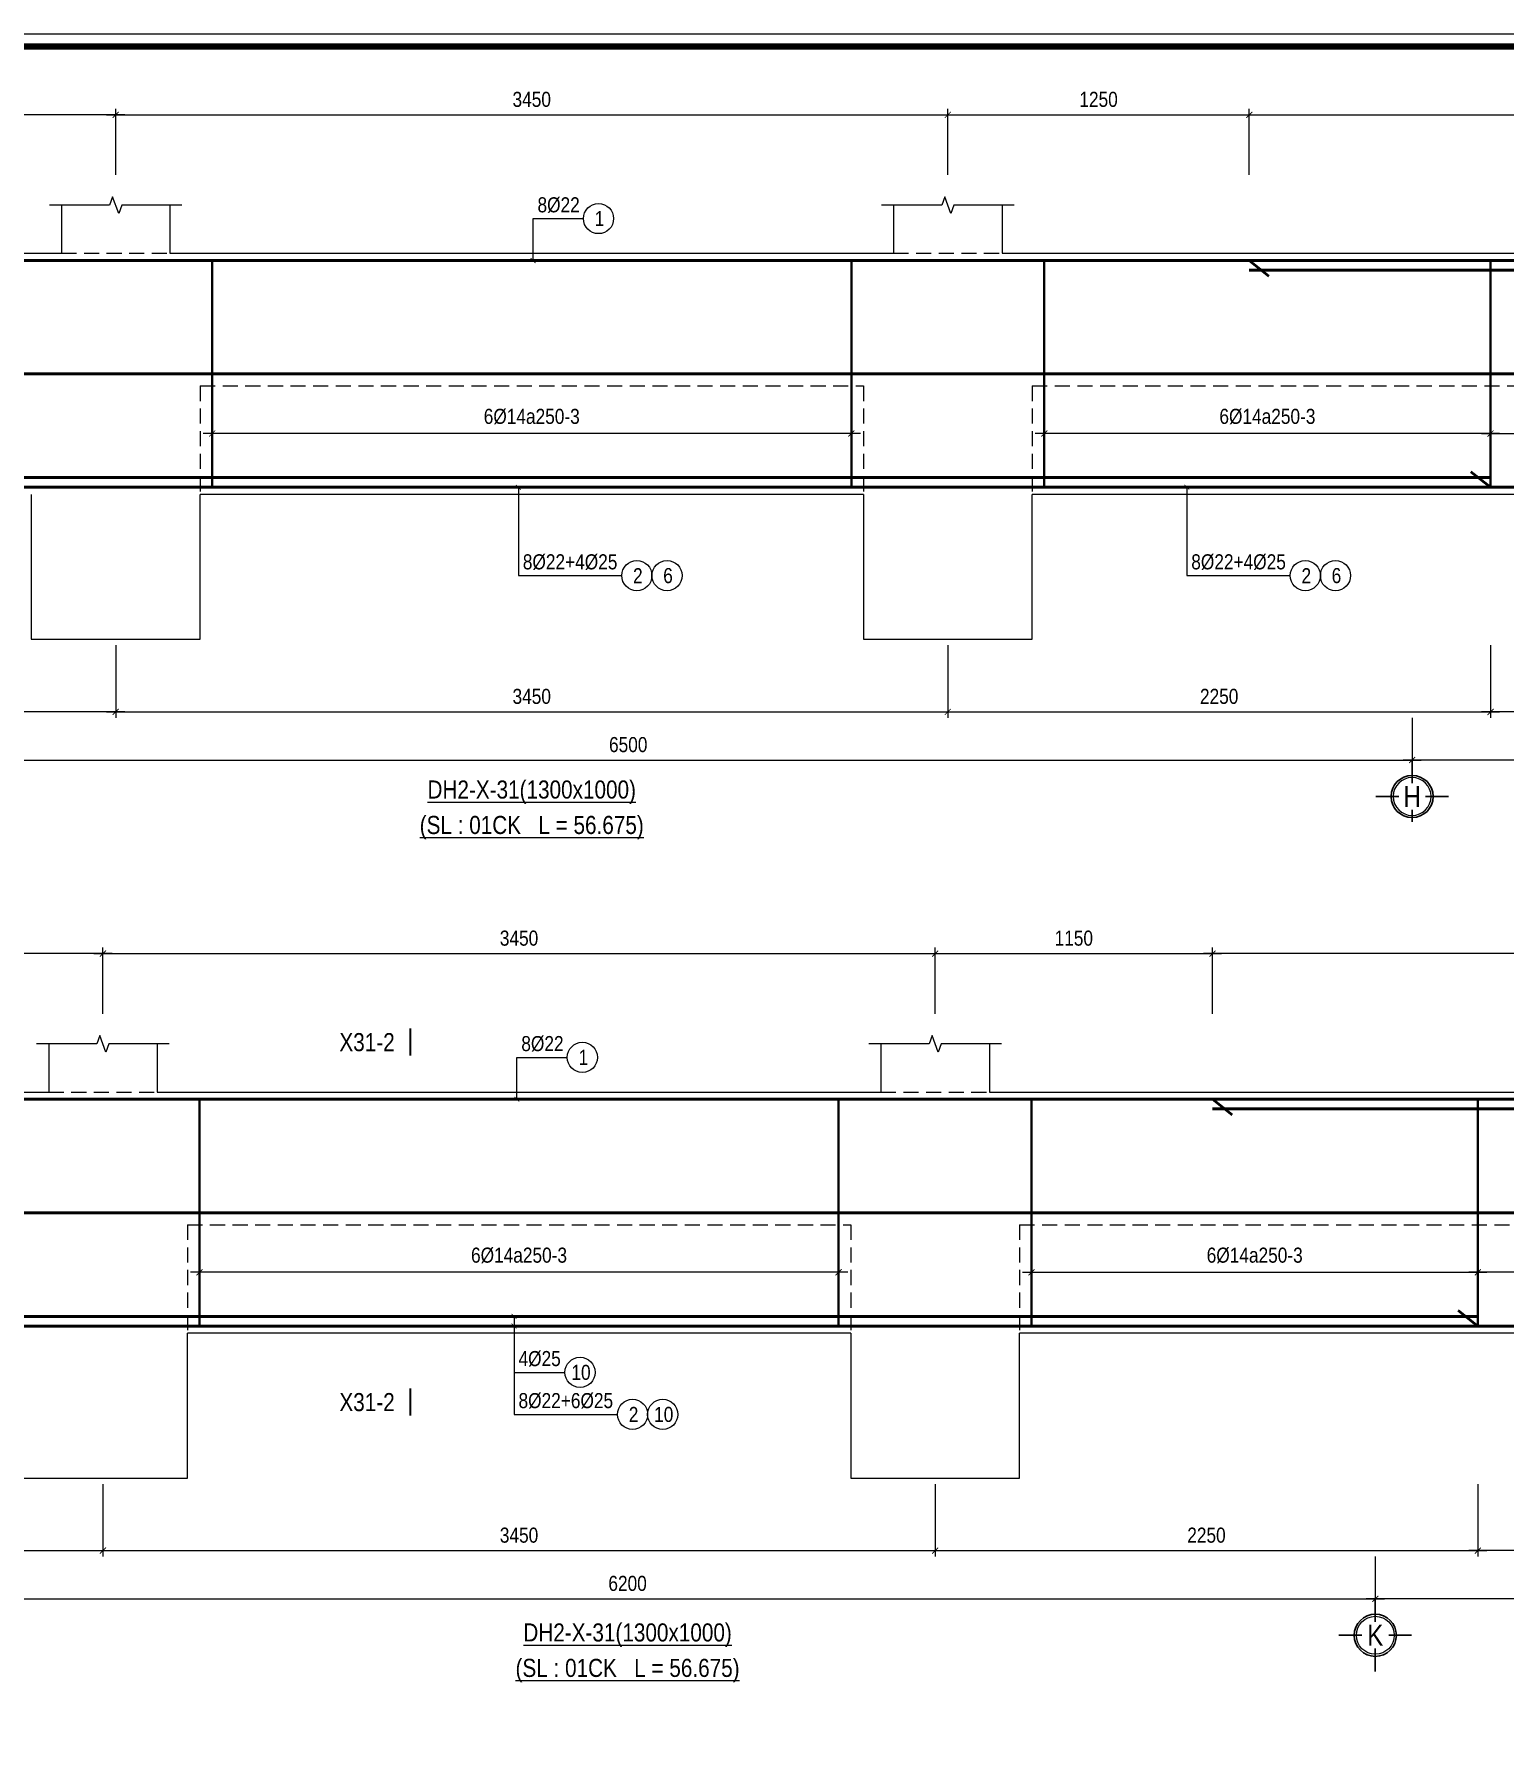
# Model space of a CAD drawing. Header units: millimetres. Extents: x 3014920 to 3563667, y -1638653 to -1356471.
# Drawn here: x 3418285 to 3424380, y -1593352 to -1586316 of the extents above; entities that cross this region are included whole.
import ezdxf
from ezdxf.enums import TextEntityAlignment as Align
from ezdxf.xclip import XClip

# ---------------------------------------------------------------- set-up
doc = ezdxf.new("R2010")
doc.units = ezdxf.units.MM
doc.header["$MEASUREMENT"] = 0
doc.header["$XCLIPFRAME"] = 0
doc.header["$PDMODE"] = 2
doc.linetypes.add('HIDDEN', pattern=[0.375, 0.25, -0.125])
doc.layers.get('0').update_dxf_attribs({"lineweight": 9})
doc.layers.get('Defpoints').update_dxf_attribs({"color": 10, "lineweight": 0})
for name, color, linetype, lineweight in [('2', 2, 'Continuous', 20), ('CDAI', 21, 'Continuous', 40), ('CTHEP', 50, 'Continuous', 50), ('DBAO', 90, 'Continuous', 13), ('DGIONG', 130, 'Continuous', 13), ('KTH', 154, 'Continuous', 9), ('Net khuat', 8, 'HIDDEN', 13), ('TEXT', 7, 'Continuous', 15)]:
    doc.layers.add(name, color=color, linetype=linetype, lineweight=lineweight)
doc.layers.add('8', color=8, linetype='Continuous')
doc.styles.add('HELVECONDENSE', font='VHELVCN_0.TTF')
doc.styles.add('Star-HelCon', font='VHELVCN_0.TTF')
doc.styles.add('TTP-HelCon', font='VHELVCN_0.TTF')
doc.styles.add('VNI-HELVE-CONDENSE', font='VHELVCN_0.TTF')
doc.dimstyles.new('kc-25', dxfattribs={"dimtxt": 62.5, "dimasz": 20, "dimexe": 20, "dimexo": 50, "dimgap": 25, "dimtad": 3, "dimdec": 0, "dimzin": 0, "dimdsep": 46, "dimtxsty": 'VNI-HELVE-CONDENSE', "dimblk": 'DIM', "dimcen": 2.5, "dimclrd": 256, "dimclre": 154, "dimclrt": 7, "dimaunit": 1, "dimadec": 0, "dimazin": 0, "dimtfac": 1, "dimtdec": 0, "dimtix": 1, "dimtmove": 0, "dimatfit": 3, "dimldrblk": 'DOT', "dimfxl": 1, "dimtolj": 1, "dimtzin": 0, "dimarcsym": 0})
doc.dimstyles.new('TTP-25', dxfattribs={"dimscale": 25, "dimtxt": 2.5, "dimasz": 1, "dimexe": 1, "dimexo": 1, "dimgap": 0.09, "dimtad": 0, "dimdec": 4, "dimrnd": 1, "dimzin": 9, "dimdsep": 46, "dimtxsty": 'TTP-HelCon', "dimblk": 'ARCHTICK', "dimcen": 0.09, "dimdle": 1.5, "dimclrd": 256, "dimclre": 256, "dimclrt": 7, "dimadec": 0, "dimazin": 0, "dimtfac": 1, "dimtdec": 4, "dimtmove": 0, "dimatfit": 3, "dimldrblk": 'ARCHTICK', "dimfxl": 1, "dimtvp": 1, "dimtolj": 1, "dimtzin": 0, "dimarcsym": 0})

# ---------------------------------------------------------------- blocks, each defined once
blk = doc.blocks.new('_ArchTick')
at = {"color": 0, "linetype": 'ByBlock', "const_width": 0.15}
blk.add_lwpolyline([(-0.5, -0.5), (0.5, 0.5)], dxfattribs=at)
blk = doc.blocks.new('*D1364')
at = {"layer": 'Defpoints', "color": 0, "transparency": 16777216}
for p in [(26825, 0), (25675, -274), (26825, -274)]:
    blk.add_point(p, dxfattribs=at)
at = {"layer": 'KTH', "lineweight": -2, "transparency": 16777216}
for p, q in [((25637.5, 0), (26862.5, 0)), ((25675, -249), (25675, 25)), ((26825, -249), (26825, 25))]:
    blk.add_line(p, q, dxfattribs=at)
at = {"layer": 'KTH', "lineweight": -2, "transparency": 16777216, "xscale": 25, "yscale": 25, "zscale": 25, "rotation": 180}
blk.add_blockref('_ArchTick', (25675, 0), dxfattribs=at)
at = {"layer": 'KTH', "lineweight": -2, "transparency": 16777216, "xscale": 25, "yscale": 25, "zscale": 25}
blk.add_blockref('_ArchTick', (26825, 0), dxfattribs=at)
at = {"layer": 'KTH', "color": 7, "transparency": 16777216, "insert": (26250, 63.8), "char_height": 62.5, "attachment_point": 5, "style": 'TTP-HelCon'}
blk.add_mtext('\\A1;1150', dxfattribs=at)
blk = doc.blocks.new('dau truc')
blk.add_circle((0, 0), 180)
at = {"layer": '8'}
for p, q in [((0, 127), (0, 345)), ((-127, 0), (-345, 0)), ((0, -345), (0, -127)), ((345, 0), (127, 0))]:
    blk.add_line(p, q, dxfattribs=at)
blk.add_circle((0, 0), 200, dxfattribs=at)
at = {"layer": 'TEXT', "style": 'HELVECONDENSE'}
blk.add_attdef('A', text='', height=233, dxfattribs=at).set_placement((0, 0), align=Align.MIDDLE)
blk = doc.blocks.new('*D1372')
at = {"layer": 'Defpoints', "color": 0, "transparency": 16777216}
for p in [(22625, -1124), (25275, -1124), (22625, -1321.1)]:
    blk.add_point(p, dxfattribs=at)
at = {"layer": 'KTH', "lineweight": -2, "transparency": 16777216}
for p, q in [((22625, -1149), (22625, -1346.1)), ((25275, -1149), (25275, -1346.1)), ((25312.5, -1321.1), (22587.5, -1321.1))]:
    blk.add_line(p, q, dxfattribs=at)
at = {"layer": 'KTH', "lineweight": -2, "transparency": 16777216, "xscale": 25, "yscale": 25, "zscale": 25, "rotation": 180}
blk.add_blockref('_ArchTick', (22625, -1321.1), dxfattribs=at)
at = {"layer": 'KTH', "lineweight": -2, "transparency": 16777216, "xscale": 25, "yscale": 25, "zscale": 25}
blk.add_blockref('_ArchTick', (25275, -1321.1), dxfattribs=at)
at = {"layer": 'KTH', "color": 7, "transparency": 16777216, "insert": (23950, -1251.2), "char_height": 62.5, "attachment_point": 5, "style": 'TTP-HelCon'}
blk.add_mtext('\\A1;6Þ14a250-3', dxfattribs=at)
blk = doc.blocks.new('*D1373')
at = {"layer": 'Defpoints', "color": 0, "transparency": 16777216}
for p in [(19975, -2174), (22225, -2174), (22225, -2475)]:
    blk.add_point(p, dxfattribs=at)
at = {"layer": 'KTH', "lineweight": -2, "transparency": 16777216}
for p, q in [((19975, -2199), (19975, -2500)), ((22225, -2199), (22225, -2500)), ((19937.5, -2475), (22262.5, -2475))]:
    blk.add_line(p, q, dxfattribs=at)
at = {"layer": 'KTH', "lineweight": -2, "transparency": 16777216, "xscale": 25, "yscale": 25, "zscale": 25, "rotation": 180}
blk.add_blockref('_ArchTick', (19975, -2475), dxfattribs=at)
at = {"layer": 'KTH', "lineweight": -2, "transparency": 16777216, "xscale": 25, "yscale": 25, "zscale": 25}
blk.add_blockref('_ArchTick', (22225, -2475), dxfattribs=at)
at = {"layer": 'KTH', "color": 7, "transparency": 16777216, "insert": (21100, -2411.2), "char_height": 62.5, "attachment_point": 5, "style": 'TTP-HelCon'}
blk.add_mtext('\\A1;2250', dxfattribs=at)
blk = doc.blocks.new('*D1374')
at = {"layer": 'Defpoints', "color": 0, "transparency": 16777216}
for p in [(22225, -2174), (25675, -2174), (25675, -2475)]:
    blk.add_point(p, dxfattribs=at)
at = {"layer": 'KTH', "lineweight": -2, "transparency": 16777216}
for p, q in [((22225, -2199), (22225, -2500)), ((25675, -2199), (25675, -2500)), ((22187.5, -2475), (25712.5, -2475))]:
    blk.add_line(p, q, dxfattribs=at)
at = {"layer": 'KTH', "lineweight": -2, "transparency": 16777216, "xscale": 25, "yscale": 25, "zscale": 25, "rotation": 180}
blk.add_blockref('_ArchTick', (22225, -2475), dxfattribs=at)
at = {"layer": 'KTH', "lineweight": -2, "transparency": 16777216, "xscale": 25, "yscale": 25, "zscale": 25}
blk.add_blockref('_ArchTick', (25675, -2475), dxfattribs=at)
at = {"layer": 'KTH', "color": 7, "transparency": 16777216, "insert": (23950, -2411.2), "char_height": 62.5, "attachment_point": 5, "style": 'TTP-HelCon'}
blk.add_mtext('\\A1;3450', dxfattribs=at)
blk = doc.blocks.new('*D1375')
at = {"layer": 'Defpoints', "color": 0, "transparency": 16777216}
for p in [(25675, -2174), (27925, -2174), (27925, -2475)]:
    blk.add_point(p, dxfattribs=at)
at = {"layer": 'KTH', "lineweight": -2, "transparency": 16777216}
for p, q in [((25675, -2199), (25675, -2500)), ((27925, -2199), (27925, -2500)), ((25637.5, -2475), (27962.5, -2475))]:
    blk.add_line(p, q, dxfattribs=at)
at = {"layer": 'KTH', "lineweight": -2, "transparency": 16777216, "xscale": 25, "yscale": 25, "zscale": 25, "rotation": 180}
blk.add_blockref('_ArchTick', (25675, -2475), dxfattribs=at)
at = {"layer": 'KTH', "lineweight": -2, "transparency": 16777216, "xscale": 25, "yscale": 25, "zscale": 25}
blk.add_blockref('_ArchTick', (27925, -2475), dxfattribs=at)
at = {"layer": 'KTH', "color": 7, "transparency": 16777216, "insert": (26800, -2411.2), "char_height": 62.5, "attachment_point": 5, "style": 'TTP-HelCon'}
blk.add_mtext('\\A1;2250', dxfattribs=at)
blk = doc.blocks.new('DIM')
h = blk.add_hatch(color=1)
h.paths.add_polyline_path([(0.49, 0.29, 1), (0.29, 0.49), (-0.19, 0), (0.19, 0)])
h.paths.add_polyline_path([(0.19, 0), (-0.19, 0), (-0.49, -0.29, 1), (-0.29, -0.49)])
at = {"color": 9}
for p, q in [((-0.19, 0), (-1.5, 0)), ((0.19, 0), (1.5, 0))]:
    blk.add_line(p, q, dxfattribs=at)
at = {"color": 1}
for p, q in [((-0.49, -0.29), (0.29, 0.49)), ((-0.29, -0.49), (0.49, 0.29)), ((-0.19, 0), (0.19, 0))]:
    blk.add_line(p, q, dxfattribs=at)
blk.add_arc((-0.39, -0.39), 0.138, 135, 315, dxfattribs=at)
blk = doc.blocks.new('*D1376')
at = {"layer": 'Defpoints', "color": 0, "transparency": 16777216}
for p in [(26075, -1124), (27925, -1124), (27925, -1321.1)]:
    blk.add_point(p, dxfattribs=at)
at = {"layer": 'KTH', "lineweight": -2, "transparency": 16777216}
for p, q in [((26075, -1149), (26075, -1346.1)), ((27925, -1149), (27925, -1346.1)), ((26037.5, -1321.1), (27962.5, -1321.1))]:
    blk.add_line(p, q, dxfattribs=at)
at = {"layer": 'KTH', "lineweight": -2, "transparency": 16777216, "xscale": 25, "yscale": 25, "zscale": 25, "rotation": 180}
blk.add_blockref('_ArchTick', (26075, -1321.1), dxfattribs=at)
at = {"layer": 'KTH', "lineweight": -2, "transparency": 16777216, "xscale": 25, "yscale": 25, "zscale": 25}
blk.add_blockref('_ArchTick', (27925, -1321.1), dxfattribs=at)
at = {"layer": 'KTH', "color": 7, "transparency": 16777216, "insert": (27000, -1251.2), "char_height": 62.5, "attachment_point": 5, "style": 'TTP-HelCon'}
blk.add_mtext('\\A1;6Þ14a250-3', dxfattribs=at)
blk = doc.blocks.new('*D1377')
at = {"layer": 'Defpoints', "color": 0, "transparency": 16777216}
for p in [(27925, -1124), (29574.8, -1124), (27925, -1321.1)]:
    blk.add_point(p, dxfattribs=at)
at = {"layer": 'KTH', "lineweight": -2, "transparency": 16777216}
for p, q in [((27925, -1149), (27925, -1346.1)), ((29574.8, -1149), (29574.8, -1346.1)), ((29612.3, -1321.1), (27887.5, -1321.1))]:
    blk.add_line(p, q, dxfattribs=at)
at = {"layer": 'KTH', "lineweight": -2, "transparency": 16777216, "xscale": 25, "yscale": 25, "zscale": 25, "rotation": 180}
blk.add_blockref('_ArchTick', (27925, -1321.1), dxfattribs=at)
at = {"layer": 'KTH', "lineweight": -2, "transparency": 16777216, "xscale": 25, "yscale": 25, "zscale": 25}
blk.add_blockref('_ArchTick', (29574.8, -1321.1), dxfattribs=at)
at = {"layer": 'KTH', "color": 7, "transparency": 16777216, "insert": (28749.9, -1251.2), "char_height": 62.5, "attachment_point": 5, "style": 'TTP-HelCon'}
blk.add_mtext('\\A1;6Þ14a300-3', dxfattribs=at)
blk = doc.blocks.new('*D1380')
at = {"layer": 'Defpoints', "color": 0, "transparency": 16777216}
for p in [(27500, -2475), (37950, -2475), (27500, -2675)]:
    blk.add_point(p, dxfattribs=at)
at = {"layer": 'KTH', "lineweight": -2, "transparency": 16777216}
for p, q in [((27500, -2500), (27500, -2700)), ((37950, -2500), (37950, -2700)), ((37987.5, -2675), (27462.5, -2675))]:
    blk.add_line(p, q, dxfattribs=at)
at = {"layer": 'KTH', "lineweight": -2, "transparency": 16777216, "xscale": 25, "yscale": 25, "zscale": 25, "rotation": 180}
blk.add_blockref('_ArchTick', (27500, -2675), dxfattribs=at)
at = {"layer": 'KTH', "lineweight": -2, "transparency": 16777216, "xscale": 25, "yscale": 25, "zscale": 25}
blk.add_blockref('_ArchTick', (37950, -2675), dxfattribs=at)
at = {"layer": 'KTH', "color": 7, "transparency": 16777216, "insert": (32725, -2611.2), "char_height": 62.5, "attachment_point": 5, "style": 'TTP-HelCon'}
blk.add_mtext('\\A1;10450', dxfattribs=at)
blk = doc.blocks.new('*D1381')
at = {"layer": 'Defpoints', "color": 0, "transparency": 16777216}
for p in [(21300, -2475), (27500, -2475), (27500, -2675)]:
    blk.add_point(p, dxfattribs=at)
at = {"layer": 'KTH', "lineweight": -2, "transparency": 16777216}
for p, q in [((21300, -2500), (21300, -2700)), ((27500, -2500), (27500, -2700)), ((21262.5, -2675), (27537.5, -2675))]:
    blk.add_line(p, q, dxfattribs=at)
at = {"layer": 'KTH', "lineweight": -2, "transparency": 16777216, "xscale": 25, "yscale": 25, "zscale": 25, "rotation": 180}
blk.add_blockref('_ArchTick', (21300, -2675), dxfattribs=at)
at = {"layer": 'KTH', "lineweight": -2, "transparency": 16777216, "xscale": 25, "yscale": 25, "zscale": 25}
blk.add_blockref('_ArchTick', (27500, -2675), dxfattribs=at)
at = {"layer": 'KTH', "color": 7, "transparency": 16777216, "insert": (24400, -2611.2), "char_height": 62.5, "attachment_point": 5, "style": 'TTP-HelCon'}
blk.add_mtext('\\A1;6200', dxfattribs=at)
blk = doc.blocks.new('*D1382')
at = {"layer": 'Defpoints', "color": 0, "transparency": 16777216}
for p in [(11800, -2475), (21300, -2475), (11800, -2675)]:
    blk.add_point(p, dxfattribs=at)
at = {"layer": 'KTH', "lineweight": -2, "transparency": 16777216}
for p, q in [((11800, -2500), (11800, -2700)), ((21300, -2500), (21300, -2700)), ((21337.5, -2675), (11762.5, -2675))]:
    blk.add_line(p, q, dxfattribs=at)
at = {"layer": 'KTH', "lineweight": -2, "transparency": 16777216, "xscale": 25, "yscale": 25, "zscale": 25, "rotation": 180}
blk.add_blockref('_ArchTick', (11800, -2675), dxfattribs=at)
at = {"layer": 'KTH', "lineweight": -2, "transparency": 16777216, "xscale": 25, "yscale": 25, "zscale": 25}
blk.add_blockref('_ArchTick', (21300, -2675), dxfattribs=at)
at = {"layer": 'KTH', "color": 7, "transparency": 16777216, "insert": (16550, -2611.2), "char_height": 62.5, "attachment_point": 5, "style": 'TTP-HelCon'}
blk.add_mtext('\\A1;9500', dxfattribs=at)
blk = doc.blocks.new('*D1383')
at = {"layer": 'Defpoints', "color": 0, "transparency": 16777216}
for p in [(5300, -2475), (11800, -2475), (11800, -2675)]:
    blk.add_point(p, dxfattribs=at)
at = {"layer": 'KTH', "lineweight": -2, "transparency": 16777216}
for p, q in [((5300, -2500), (5300, -2700)), ((11800, -2500), (11800, -2700)), ((5262.5, -2675), (11837.5, -2675))]:
    blk.add_line(p, q, dxfattribs=at)
at = {"layer": 'KTH', "lineweight": -2, "transparency": 16777216, "xscale": 25, "yscale": 25, "zscale": 25, "rotation": 180}
blk.add_blockref('_ArchTick', (5300, -2675), dxfattribs=at)
at = {"layer": 'KTH', "lineweight": -2, "transparency": 16777216, "xscale": 25, "yscale": 25, "zscale": 25}
blk.add_blockref('_ArchTick', (11800, -2675), dxfattribs=at)
at = {"layer": 'KTH', "color": 7, "transparency": 16777216, "insert": (8550, -2611.2), "char_height": 62.5, "attachment_point": 5, "style": 'TTP-HelCon'}
blk.add_mtext('\\A1;6500', dxfattribs=at)
blk = doc.blocks.new('*D1386')
at = {"layer": 'Defpoints', "color": 0, "transparency": 16777216}
for p in [(4275, -2174), (6425, -2174), (4275, -2475)]:
    blk.add_point(p, dxfattribs=at)
at = {"layer": 'KTH', "lineweight": -2, "transparency": 16777216}
for p, q in [((4275, -2199), (4275, -2500)), ((6425, -2199), (6425, -2500)), ((6462.5, -2475), (4237.5, -2475))]:
    blk.add_line(p, q, dxfattribs=at)
at = {"layer": 'KTH', "lineweight": -2, "transparency": 16777216, "xscale": 25, "yscale": 25, "zscale": 25, "rotation": 180}
blk.add_blockref('_ArchTick', (4275, -2475), dxfattribs=at)
at = {"layer": 'KTH', "lineweight": -2, "transparency": 16777216, "xscale": 25, "yscale": 25, "zscale": 25}
blk.add_blockref('_ArchTick', (6425, -2475), dxfattribs=at)
at = {"layer": 'KTH', "color": 7, "transparency": 16777216, "insert": (5350, -2411.2), "char_height": 62.5, "attachment_point": 5, "style": 'TTP-HelCon'}
blk.add_mtext('\\A1;2150', dxfattribs=at)
blk = doc.blocks.new('*D1387')
at = {"layer": 'Defpoints', "color": 0, "transparency": 16777216}
for p in [(9875, -2174), (12125, -2174), (12125, -2475)]:
    blk.add_point(p, dxfattribs=at)
at = {"layer": 'KTH', "lineweight": -2, "transparency": 16777216}
for p, q in [((9875, -2199), (9875, -2500)), ((12125, -2199), (12125, -2500)), ((9837.5, -2475), (12162.5, -2475))]:
    blk.add_line(p, q, dxfattribs=at)
at = {"layer": 'KTH', "lineweight": -2, "transparency": 16777216, "xscale": 25, "yscale": 25, "zscale": 25, "rotation": 180}
blk.add_blockref('_ArchTick', (9875, -2475), dxfattribs=at)
at = {"layer": 'KTH', "lineweight": -2, "transparency": 16777216, "xscale": 25, "yscale": 25, "zscale": 25}
blk.add_blockref('_ArchTick', (12125, -2475), dxfattribs=at)
at = {"layer": 'KTH', "color": 7, "transparency": 16777216, "insert": (11000, -2411.2), "char_height": 62.5, "attachment_point": 5, "style": 'TTP-HelCon'}
blk.add_mtext('\\A1;2250', dxfattribs=at)
blk = doc.blocks.new('*D1388')
at = {"layer": 'Defpoints', "color": 0, "transparency": 16777216}
for p in [(6425, -2174), (9875, -2174), (9875, -2475)]:
    blk.add_point(p, dxfattribs=at)
at = {"layer": 'KTH', "lineweight": -2, "transparency": 16777216}
for p, q in [((6425, -2199), (6425, -2500)), ((9875, -2199), (9875, -2500)), ((6387.5, -2475), (9912.5, -2475))]:
    blk.add_line(p, q, dxfattribs=at)
at = {"layer": 'KTH', "lineweight": -2, "transparency": 16777216, "xscale": 25, "yscale": 25, "zscale": 25, "rotation": 180}
blk.add_blockref('_ArchTick', (6425, -2475), dxfattribs=at)
at = {"layer": 'KTH', "lineweight": -2, "transparency": 16777216, "xscale": 25, "yscale": 25, "zscale": 25}
blk.add_blockref('_ArchTick', (9875, -2475), dxfattribs=at)
at = {"layer": 'KTH', "color": 7, "transparency": 16777216, "insert": (8150, -2411.2), "char_height": 62.5, "attachment_point": 5, "style": 'TTP-HelCon'}
blk.add_mtext('\\A1;3450', dxfattribs=at)
blk = doc.blocks.new('*D1389')
at = {"layer": 'Defpoints', "color": 0, "transparency": 16777216}
for p in [(12125, -2174), (13800, -2174), (12125, -2475)]:
    blk.add_point(p, dxfattribs=at)
at = {"layer": 'KTH', "lineweight": -2, "transparency": 16777216}
for p, q in [((12125, -2199), (12125, -2500)), ((13800, -2199), (13800, -2500)), ((13837.5, -2475), (12087.5, -2475))]:
    blk.add_line(p, q, dxfattribs=at)
at = {"layer": 'KTH', "lineweight": -2, "transparency": 16777216, "xscale": 25, "yscale": 25, "zscale": 25, "rotation": 180}
blk.add_blockref('_ArchTick', (12125, -2475), dxfattribs=at)
at = {"layer": 'KTH', "lineweight": -2, "transparency": 16777216, "xscale": 25, "yscale": 25, "zscale": 25}
blk.add_blockref('_ArchTick', (13800, -2475), dxfattribs=at)
at = {"layer": 'KTH', "color": 7, "transparency": 16777216, "insert": (12962.5, -2411.2), "char_height": 62.5, "attachment_point": 5, "style": 'TTP-HelCon'}
blk.add_mtext('\\A1;1675', dxfattribs=at)
blk = doc.blocks.new('*D1394')
at = {"layer": 'Defpoints', "color": 0, "transparency": 16777216}
for p in [(27925, -2174), (29574.8, -2174), (27925, -2475)]:
    blk.add_point(p, dxfattribs=at)
at = {"layer": 'KTH', "lineweight": -2, "transparency": 16777216}
for p, q in [((27925, -2199), (27925, -2500)), ((29574.8, -2199), (29574.8, -2500)), ((29612.3, -2475), (27887.5, -2475))]:
    blk.add_line(p, q, dxfattribs=at)
at = {"layer": 'KTH', "lineweight": -2, "transparency": 16777216, "xscale": 25, "yscale": 25, "zscale": 25, "rotation": 180}
blk.add_blockref('_ArchTick', (27925, -2475), dxfattribs=at)
at = {"layer": 'KTH', "lineweight": -2, "transparency": 16777216, "xscale": 25, "yscale": 25, "zscale": 25}
blk.add_blockref('_ArchTick', (29574.8, -2475), dxfattribs=at)
at = {"layer": 'KTH', "color": 7, "transparency": 16777216, "insert": (28749.9, -2411.2), "char_height": 62.5, "attachment_point": 5, "style": 'TTP-HelCon'}
blk.add_mtext('\\A1;1650', dxfattribs=at)
blk = doc.blocks.new('*D1401')
at = {"layer": 'Defpoints', "color": 0, "transparency": 16777216}
for p in [(5275, 0), (5275, -274), (6425, -274)]:
    blk.add_point(p, dxfattribs=at)
at = {"layer": 'KTH', "lineweight": -2, "transparency": 16777216}
for p, q in [((6462.5, 0), (5237.5, 0)), ((5275, -249), (5275, 25)), ((6425, -249), (6425, 25))]:
    blk.add_line(p, q, dxfattribs=at)
at = {"layer": 'KTH', "lineweight": -2, "transparency": 16777216, "xscale": 25, "yscale": 25, "zscale": 25, "rotation": 180}
blk.add_blockref('_ArchTick', (5275, 0), dxfattribs=at)
at = {"layer": 'KTH', "lineweight": -2, "transparency": 16777216, "xscale": 25, "yscale": 25, "zscale": 25}
blk.add_blockref('_ArchTick', (6425, 0), dxfattribs=at)
at = {"layer": 'KTH', "color": 7, "transparency": 16777216, "insert": (5850, 63.8), "char_height": 62.5, "attachment_point": 5, "style": 'TTP-HelCon'}
blk.add_mtext('\\A1;1150', dxfattribs=at)
blk = doc.blocks.new('*D1402')
at = {"layer": 'Defpoints', "color": 0, "transparency": 16777216}
for p in [(9875, 0), (6425, -274), (9875, -274)]:
    blk.add_point(p, dxfattribs=at)
at = {"layer": 'KTH', "lineweight": -2, "transparency": 16777216}
for p, q in [((6387.5, 0), (9912.5, 0)), ((6425, -249), (6425, 25)), ((9875, -249), (9875, 25))]:
    blk.add_line(p, q, dxfattribs=at)
at = {"layer": 'KTH', "lineweight": -2, "transparency": 16777216, "xscale": 25, "yscale": 25, "zscale": 25, "rotation": 180}
blk.add_blockref('_ArchTick', (6425, 0), dxfattribs=at)
at = {"layer": 'KTH', "lineweight": -2, "transparency": 16777216, "xscale": 25, "yscale": 25, "zscale": 25}
blk.add_blockref('_ArchTick', (9875, 0), dxfattribs=at)
at = {"layer": 'KTH', "color": 7, "transparency": 16777216, "insert": (8150, 63.8), "char_height": 62.5, "attachment_point": 5, "style": 'TTP-HelCon'}
blk.add_mtext('\\A1;3450', dxfattribs=at)
blk = doc.blocks.new('*D1403')
at = {"layer": 'Defpoints', "color": 0, "transparency": 16777216}
for p in [(6825, -1124), (9475, -1124), (6825, -1321.1)]:
    blk.add_point(p, dxfattribs=at)
at = {"layer": 'KTH', "lineweight": -2, "transparency": 16777216}
for p, q in [((6825, -1149), (6825, -1346.1)), ((9475, -1149), (9475, -1346.1)), ((9512.5, -1321.1), (6787.5, -1321.1))]:
    blk.add_line(p, q, dxfattribs=at)
at = {"layer": 'KTH', "lineweight": -2, "transparency": 16777216, "xscale": 25, "yscale": 25, "zscale": 25, "rotation": 180}
blk.add_blockref('_ArchTick', (6825, -1321.1), dxfattribs=at)
at = {"layer": 'KTH', "lineweight": -2, "transparency": 16777216, "xscale": 25, "yscale": 25, "zscale": 25}
blk.add_blockref('_ArchTick', (9475, -1321.1), dxfattribs=at)
at = {"layer": 'KTH', "color": 7, "transparency": 16777216, "insert": (8150, -1251.2), "char_height": 62.5, "attachment_point": 5, "style": 'TTP-HelCon'}
blk.add_mtext('\\A1;6Þ14a250-3', dxfattribs=at)
blk = doc.blocks.new('*D1404')
at = {"layer": 'Defpoints', "color": 0, "transparency": 16777216}
for p in [(10275, -1124), (12125, -1124), (10275, -1321.1)]:
    blk.add_point(p, dxfattribs=at)
at = {"layer": 'KTH', "lineweight": -2, "transparency": 16777216}
for p, q in [((10275, -1149), (10275, -1346.1)), ((12125, -1149), (12125, -1346.1)), ((12162.5, -1321.1), (10237.5, -1321.1))]:
    blk.add_line(p, q, dxfattribs=at)
at = {"layer": 'KTH', "lineweight": -2, "transparency": 16777216, "xscale": 25, "yscale": 25, "zscale": 25, "rotation": 180}
blk.add_blockref('_ArchTick', (10275, -1321.1), dxfattribs=at)
at = {"layer": 'KTH', "lineweight": -2, "transparency": 16777216, "xscale": 25, "yscale": 25, "zscale": 25}
blk.add_blockref('_ArchTick', (12125, -1321.1), dxfattribs=at)
at = {"layer": 'KTH', "color": 7, "transparency": 16777216, "insert": (11200, -1251.2), "char_height": 62.5, "attachment_point": 5, "style": 'TTP-HelCon'}
blk.add_mtext('\\A1;6Þ14a250-3', dxfattribs=at)
blk = doc.blocks.new('*D1405')
at = {"layer": 'Defpoints', "color": 0, "transparency": 16777216}
for p in [(12125, -1124), (13800, -1124), (13800, -1321.1)]:
    blk.add_point(p, dxfattribs=at)
at = {"layer": 'KTH', "lineweight": -2, "transparency": 16777216}
for p, q in [((12125, -1149), (12125, -1346.1)), ((13800, -1149), (13800, -1346.1)), ((12087.5, -1321.1), (13837.5, -1321.1))]:
    blk.add_line(p, q, dxfattribs=at)
at = {"layer": 'KTH', "lineweight": -2, "transparency": 16777216, "xscale": 25, "yscale": 25, "zscale": 25, "rotation": 180}
blk.add_blockref('_ArchTick', (12125, -1321.1), dxfattribs=at)
at = {"layer": 'KTH', "lineweight": -2, "transparency": 16777216, "xscale": 25, "yscale": 25, "zscale": 25}
blk.add_blockref('_ArchTick', (13800, -1321.1), dxfattribs=at)
at = {"layer": 'KTH', "color": 7, "transparency": 16777216, "insert": (12962.5, -1251.2), "char_height": 62.5, "attachment_point": 5, "style": 'TTP-HelCon'}
blk.add_mtext('\\A1;6Þ14a300-3', dxfattribs=at)
blk = doc.blocks.new('*D1409')
at = {"layer": 'Defpoints', "color": 0, "transparency": 16777216}
for p in [(14825, 0), (11125, -274), (14825, -274)]:
    blk.add_point(p, dxfattribs=at)
at = {"layer": 'KTH', "lineweight": -2, "transparency": 16777216}
for p, q in [((11087.5, 0), (14862.5, 0)), ((11125, -249), (11125, 25)), ((14825, -249), (14825, 25))]:
    blk.add_line(p, q, dxfattribs=at)
at = {"layer": 'KTH', "lineweight": -2, "transparency": 16777216, "xscale": 25, "yscale": 25, "zscale": 25, "rotation": 180}
blk.add_blockref('_ArchTick', (11125, 0), dxfattribs=at)
at = {"layer": 'KTH', "lineweight": -2, "transparency": 16777216, "xscale": 25, "yscale": 25, "zscale": 25}
blk.add_blockref('_ArchTick', (14825, 0), dxfattribs=at)
at = {"layer": 'KTH', "color": 7, "transparency": 16777216, "insert": (12975, 63.8), "char_height": 62.5, "attachment_point": 5, "style": 'TTP-HelCon'}
blk.add_mtext('\\A1;3700', dxfattribs=at)
blk = doc.blocks.new('*D1410')
at = {"layer": 'Defpoints', "color": 0, "transparency": 16777216}
for p in [(11125, 0), (9875, -274), (11125, -274)]:
    blk.add_point(p, dxfattribs=at)
at = {"layer": 'KTH', "lineweight": -2, "transparency": 16777216}
for p, q in [((9837.5, 0), (11162.5, 0)), ((9875, -249), (9875, 25)), ((11125, -249), (11125, 25))]:
    blk.add_line(p, q, dxfattribs=at)
at = {"layer": 'KTH', "lineweight": -2, "transparency": 16777216, "xscale": 25, "yscale": 25, "zscale": 25, "rotation": 180}
blk.add_blockref('_ArchTick', (9875, 0), dxfattribs=at)
at = {"layer": 'KTH', "lineweight": -2, "transparency": 16777216, "xscale": 25, "yscale": 25, "zscale": 25}
blk.add_blockref('_ArchTick', (11125, 0), dxfattribs=at)
at = {"layer": 'KTH', "color": 7, "transparency": 16777216, "insert": (10500, 63.8), "char_height": 62.5, "attachment_point": 5, "style": 'TTP-HelCon'}
blk.add_mtext('\\A1;1250', dxfattribs=at)
blk = doc.blocks.new('*D1414')
at = {"layer": 'Defpoints', "color": 0, "transparency": 16777216}
for p in [(20975, 0), (20975, -274), (22225, -274)]:
    blk.add_point(p, dxfattribs=at)
at = {"layer": 'KTH', "lineweight": -2, "transparency": 16777216}
for p, q in [((22262.5, 0), (20937.5, 0)), ((20975, -249), (20975, 25)), ((22225, -249), (22225, 25))]:
    blk.add_line(p, q, dxfattribs=at)
at = {"layer": 'KTH', "lineweight": -2, "transparency": 16777216, "xscale": 25, "yscale": 25, "zscale": 25, "rotation": 180}
blk.add_blockref('_ArchTick', (20975, 0), dxfattribs=at)
at = {"layer": 'KTH', "lineweight": -2, "transparency": 16777216, "xscale": 25, "yscale": 25, "zscale": 25}
blk.add_blockref('_ArchTick', (22225, 0), dxfattribs=at)
at = {"layer": 'KTH', "color": 7, "transparency": 16777216, "insert": (21600, 63.8), "char_height": 62.5, "attachment_point": 5, "style": 'TTP-HelCon'}
blk.add_mtext('\\A1;1250', dxfattribs=at)
blk = doc.blocks.new('*D1415')
at = {"layer": 'Defpoints', "color": 0, "transparency": 16777216}
for p in [(25675, 0), (22225, -274), (25675, -274)]:
    blk.add_point(p, dxfattribs=at)
at = {"layer": 'KTH', "lineweight": -2, "transparency": 16777216}
for p, q in [((22187.5, 0), (25712.5, 0)), ((22225, -249), (22225, 25)), ((25675, -249), (25675, 25))]:
    blk.add_line(p, q, dxfattribs=at)
at = {"layer": 'KTH', "lineweight": -2, "transparency": 16777216, "xscale": 25, "yscale": 25, "zscale": 25, "rotation": 180}
blk.add_blockref('_ArchTick', (22225, 0), dxfattribs=at)
at = {"layer": 'KTH', "lineweight": -2, "transparency": 16777216, "xscale": 25, "yscale": 25, "zscale": 25}
blk.add_blockref('_ArchTick', (25675, 0), dxfattribs=at)
at = {"layer": 'KTH', "color": 7, "transparency": 16777216, "insert": (23950, 63.8), "char_height": 62.5, "attachment_point": 5, "style": 'TTP-HelCon'}
blk.add_mtext('\\A1;3450', dxfattribs=at)
blk = doc.blocks.new('*D1416')
at = {"layer": 'Defpoints', "color": 0, "transparency": 16777216}
for p in [(26825, 0), (26825, -274), (30574.8, -274)]:
    blk.add_point(p, dxfattribs=at)
at = {"layer": 'KTH', "lineweight": -2, "transparency": 16777216}
for p, q in [((30612.3, 0), (26787.5, 0)), ((26825, -249), (26825, 25)), ((30574.8, -249), (30574.8, 25))]:
    blk.add_line(p, q, dxfattribs=at)
at = {"layer": 'KTH', "lineweight": -2, "transparency": 16777216, "xscale": 25, "yscale": 25, "zscale": 25, "rotation": 180}
blk.add_blockref('_ArchTick', (26825, 0), dxfattribs=at)
at = {"layer": 'KTH', "lineweight": -2, "transparency": 16777216, "xscale": 25, "yscale": 25, "zscale": 25}
blk.add_blockref('_ArchTick', (30574.8, 0), dxfattribs=at)
at = {"layer": 'KTH', "color": 7, "transparency": 16777216, "insert": (28699.9, 63.8), "char_height": 62.5, "attachment_point": 5, "style": 'TTP-HelCon'}
blk.add_mtext('\\A1;3750', dxfattribs=at)
blk = doc.blocks.new('MC')
at = {"layer": 'CTHEP', "const_width": 10, "elevation": 0}
blk.add_lwpolyline([(36.4, 150), (36.4, 0)], dxfattribs=at)
at = {"layer": 'TEXT', "style": 'TTP-HelCon'}
blk.add_attdef('A', text='', height=100, dxfattribs=at).set_placement((-50, 25.5), align=Align.RIGHT)
blk = doc.blocks.new('CHG_XX_Khung ten')
blk.add_lwpolyline([(15, 579), (826, 579), (826, 15), (15, 15)], close=True)
at = {"color": 4, "linetype": 'Continuous', "const_width": 1}
blk.add_lwpolyline([(17, 577), (824, 577), (824, 17), (17, 17)], close=True, dxfattribs=at)
blk = doc.blocks.new('2X-31')
at = {"layer": 'CDAI'}
for points in [[(6825, -604.00461), (6825, -1544.00461)], [(9474.99999, -604.00461), (9474.99999, -1544.00461)], [(10275, -604.00461), (10275, -1544.00461)], [(12125, -604.00461), (12125, -1544.00461)], [(22625, -604.00461), (22625, -1544.00461)], [(25274.99999, -604.00461), (25274.99999, -1544.00461)], [(26075, -604.00461), (26075, -1544.00461)], [(27925, -604.00461), (27925, -1544.00461)]]:
    blk.add_lwpolyline(points, dxfattribs=at)
at = {"layer": 'CTHEP'}
for p, q in [((11206.42589, -668.53011), (11125, -604.00461)), ((26906.42589, -668.53011), (26825, -604.00461)), ((56669.99316, -1074.0046), (103.16431, -1074.00461)), ((12043.57411, -1479.47911), (12125, -1544.00461)), ((27843.57411, -1479.47911), (27925, -1544.00461))]:
    blk.add_line(p, q, dxfattribs=at)
for points in [[(54.54176, -804.44405), (54.54176, -604.00461), (56669.99316, -604.00461), (56669.99316, -804.00461)], [(11125, -644.00461), (14825.00015, -644.00461)], [(30574.79362, -644.00461), (26825, -644.00461)], [(54.54176, -1544.00461), (56669.99316, -1544.0046), (56669.99316, -944.0046)], [(12125, -1504.00461), (4274.99999, -1504.00461)], [(19974.99999, -1504.00461), (27925, -1504.00461)]]:
    blk.add_lwpolyline(points, dxfattribs=at)
at = {"layer": 'DBAO', "linetype": 'Continuous'}
for p, q in [((6200, -374.00461), (6200, -574.00461)), ((6649.9925, -374.00461), (6649.9925, -574.00461)), ((9650, -374.00461), (9650, -574.00461)), ((10099.9925, -374.00461), (10099.9925, -574.00461)), ((22000, -374.00461), (22000, -574.00461)), ((22449.9925, -374.00461), (22449.9925, -574.00461)), ((25450, -374.00461), (25450, -574.00461)), ((25899.9925, -374.00461), (25899.9925, -574.00461)), ((600, -574.00461), (6200, -574.00461)), ((6649.9925, -574.00461), (9650, -574.00461)), ((10099.9925, -574.00461), (15825.00017, -574.00461)), ((16274.99267, -574.00461), (22000, -574.00461)), ((22449.9925, -574.00461), (25450, -574.00461)), ((25899.9925, -574.00461), (31499.99511, -574.00461))]:
    blk.add_line(p, q, dxfattribs=at)
at = {"layer": 'DBAO'}
for points in [[(6074.99999, -1574.00461), (6074.99999, -2174.00461), (6774.99999, -2174.00461), (6774.99999, -1574.00461)], [(9524.99999, -1574.00461), (9524.99999, -2174.00461), (10224.99999, -2174.00461), (10224.99999, -1574.00461)], [(21874.99999, -1574.00461), (21874.99999, -2174.00461), (22574.99999, -2174.00461), (22574.99999, -1574.00461)], [(25324.99999, -1574.00461), (25324.99999, -2174.00461), (26024.99999, -2174.00461), (26024.99999, -1574.00461)]]:
    blk.add_lwpolyline(points, dxfattribs=at)
at = {"layer": 'DBAO', "linetype": 'Continuous', "flags": 128}
for points in [[(9524.99999, -1574.00461), (6774.99999, -1574.00461)], [(15700.00016, -1574.00461), (10224.99999, -1574.00461)], [(25325, -1574.00461), (22574.99999, -1574.00461)], [(31374.79362, -1574.00461), (26024.99999, -1574.00461)]]:
    blk.add_lwpolyline(points, dxfattribs=at)
at = {"layer": 'DGIONG', "linetype": 'Continuous', "flags": 128}
for points in [[(6699.9925, -374.00461), (6449.98875, -374.00461), (6437.48875, -408.34808), (6412.48875, -339.66114), (6399.98875, -374.00461), (6149.985, -374.00461)], [(10149.9925, -374.00461), (9899.98875, -374.00461), (9887.48875, -408.34808), (9862.48875, -339.66114), (9849.98875, -374.00461), (9599.985, -374.00461)], [(22499.9925, -374.00461), (22249.98875, -374.00461), (22237.48875, -408.34808), (22212.48875, -339.66114), (22199.98875, -374.00461), (21949.985, -374.00461)], [(25949.9925, -374.00461), (25699.98875, -374.00461), (25687.48875, -408.34808), (25662.48875, -339.66114), (25649.98875, -374.00461), (25399.985, -374.00461)]]:
    blk.add_lwpolyline(points, dxfattribs=at)
at = {"layer": 'DGIONG'}
for centre in [(8426.86174, -430.07727), (24212.45674, -430.07727), (24202.78841, -1735.88144), (8585.79292, -1910.15645), (8710.79292, -1910.15645), (11357.18442, -1910.15645), (11482.18442, -1910.15645), (24420.67791, -1910.15645), (24545.67791, -1910.15645)]:
    blk.add_circle(centre, 62.5, dxfattribs=at)
at = {"layer": 'Net khuat', "ltscale": 250}
for p, q in [((6200, -574.00461), (6649.9925, -574.00461)), ((9650, -574.00461), (10099.9925, -574.00461)), ((22000, -574.00461), (22449.9925, -574.00461)), ((25450, -574.00461), (25899.9925, -574.00461)), ((6775, -1124.00461), (9524.99999, -1124.00461)), ((6775, -1124.00461), (6775, -1574.00461)), ((9524.99999, -1124.00461), (9524.99999, -1574.00461)), ((10225, -1124.00461), (15700.00016, -1124.00461)), ((10225, -1124.00461), (10225, -1574.00461)), ((22575, -1124.00461), (25324.99999, -1124.00461)), ((22575, -1124.00461), (22575, -1574.00461)), ((25324.99999, -1124.00461), (25324.99999, -1574.00461)), ((26025, -1124.00461), (31374.79362, -1124.00461)), ((26025, -1124.00461), (26025, -1574.00461))]:
    blk.add_line(p, q, dxfattribs=at)
ref = blk.add_blockref('MC', (23472.01241, -310.32506), dxfattribs=dict(xscale=-0.75, yscale=0.75, zscale=0.75, rotation=180))
ref.add_attrib('A', 'X31-2', dxfattribs={"layer": 'TEXT', "height": 75, "style": 'TTP-HelCon'}).set_placement((23434.51241, -404.45549), align=Align.RIGHT)
ref = blk.add_blockref('MC', (23472.01241, -1802.65633), dxfattribs=dict(xscale=-0.75, yscale=0.75, zscale=0.75, rotation=180))
ref.add_attrib('A', 'X31-2', dxfattribs={"layer": 'TEXT', "height": 75, "style": 'TTP-HelCon'}).set_placement((23434.51241, -1896.78676), align=Align.RIGHT)
at = {"layer": '2', "ltscale": 300}
ref = blk.add_blockref('dau truc', (11800, -2825.86914), dxfattribs=dict(at, xscale=-0.4367131295148283, yscale=0.4367131295148283, zscale=0.4367131294857245))
ref.add_attrib('A', 'H', dxfattribs={"layer": 'TEXT', "height": 87.5, "style": 'HELVECONDENSE'}).set_placement((11800, -2825.86914), align=Align.MIDDLE)
ref = blk.add_blockref('dau truc', (27500, -2825.86914), dxfattribs=dict(at, xscale=0.4367131295148283, yscale=0.4367131295148283, zscale=0.4367131295148283))
ref.add_attrib('A', 'K', dxfattribs={"layer": 'TEXT', "height": 87.5, "style": 'HELVECONDENSE'}).set_placement((27500, -2825.86914), align=Align.MIDDLE)
at = {"layer": 'TEXT', "style": 'TTP-HelCon'}
for s, p in [('8Þ22', (8173.87351, -404.22433, 0)), ('8Þ22', (23959.46851, -404.22433, 0)), ('8Þ22+4Þ25', (8112.98505, -1884.3035, 0)), ('8Þ22+4Þ25', (10884.37655, -1884.3035, 0)), ('8Þ22+6Þ25', (23947.87004, -1884.3035, 0))]:
    blk.add_text(s, height=62.5, dxfattribs=at).set_placement(p)
at = {"layer": 'TEXT', "style": 'Star-HelCon'}
for s, p in [('1', (8431.02841, -430.07727)), ('1', (24216.62341, -430.07727)), ('2', (8589.95959, -1910.15645)), ('6', (8714.95959, -1910.15645)), ('2', (11361.35109, -1910.15645)), ('6', (11486.35109, -1910.15645)), ('2', (24424.84458, -1910.15645)), ('10', (24549.84458, -1910.15645))]:
    blk.add_text(s, height=62.5, dxfattribs=at).set_placement(p, align=Align.MIDDLE)
at = {"layer": 'TEXT', "color": 1, "style": 'TTP-HelCon'}
blk.add_text('4Þ25', height=62.5, dxfattribs=at).set_placement((23947.87004, -1710.0285, 0))
at = {"layer": 'TEXT', "color": 1, "style": 'Star-HelCon'}
blk.add_text('10', height=62.5, dxfattribs=at).set_placement((24206.95508, -1735.88144), align=Align.MIDDLE)
at = {"layer": 'TEXT', "style": 'TTP-HelCon'}
for s, p in [('%%UDH2-X-31(1300x1000)', (24400, -2851.69461)), ('%%U(SL : 01CK   L = 56.675)', (24400, -2998.5892))]:
    blk.add_text(s, height=75, dxfattribs=at).set_placement(p, align=Align.CENTER)
at = {"layer": 'KTH'}
for base, p1, p2, picture, middle in [((5274.99999, 0), (6424.99625, -274.00461), (5274.99999, -274.00461), '*D1401', (5849.99812, 63.83333)), ((20975.0078085824, 0), (22225.0115592559, -274.0046080451), (20975.0078085824, -274.0046080437), '*D1414', (21600.0096839191, 63.8333333333)), ((26825, 0), (30574.79362, -274.00461), (26825, -274.00461), '*D1416', (28699.89681, 63.83333)), ((9874.99999, -2475.04887), (6424.99999, -2174.00461), (9874.99999, -2174.00461), '*D1388', (8149.99999, -2411.21554)), ((12125, -2475.04887), (9874.99999, -2174.00461), (12125, -2174.00461), '*D1387', (11000, -2411.21554)), ((22224.99999, -2475.04887), (19975.00033, -2174.00461), (22224.99999, -2174.00461), '*D1373', (21100.00016, -2411.21554)), ((25674.99999, -2475.04887), (22224.99999, -2174.00461), (25674.99999, -2174.00461), '*D1374', (23949.99999, -2411.21554)), ((27925, -2475.04887), (25674.99999, -2174.00461), (27925, -2174.00461), '*D1375', (26800, -2411.21554)), ((11800, -2675.00461), (21300, -2475.04887), (11800, -2475.04887), '*D1382', (16550, -2611.17127)), ((27500, -2675.00461), (37950, -2475.04887), (27500, -2475.04887), '*D1380', (32725, -2611.17127))]:
    dim = blk.add_linear_dim(base=base, p1=p1, p2=p2, dimstyle='TTP-25', override={"dimtmove": 1}, dxfattribs=at)
    dim.commit()
    dim.dimension.update_dxf_attribs({"geometry": picture, "text_midpoint": middle})
for base, p1, p2, picture, middle in [((9874.99625, 0), (6424.99625, -274.00461), (9874.99625, -274.00461), '*D1402', (8149.99625, 63.83333)), ((11125.0000000228, 0), (9874.9962493489, -274.0046080451), (11125.0000000228, -274.0046080437), '*D1410', (10499.9981246858, 63.8333333333)), ((14825.000154, 0), (11125, -274.004608), (14825.000154, -274.004608), '*D1409', (12975.000077, 63.833333)), ((25674.99625, 0), (22225.01156, -274.00461), (25674.99625, -274.00461), '*D1415', (23950.0039, 63.83333)), ((26825.0000000009, 0), (25674.9962493489, -274.0046080435), (26825.0000000009, -274.0046080435), '*D1364', (26249.9981246749, 63.8333333333)), ((4274.99999, -2475.04887), (6424.99999, -2174.00461), (4274.99999, -2174.00461), '*D1386', (5349.99999, -2411.21554)), ((12125, -2475.048869), (13800.000154, -2174.004608), (12125, -2174.004608), '*D1389', (12962.500077, -2411.215536)), ((27925, -2475.04887), (29574.79362, -2174.00461), (27925, -2174.00461), '*D1394', (28749.89681, -2411.21554)), ((11800, -2675.00461), (5300, -2475.04887), (11800, -2475.04887), '*D1383', (8550, -2611.17127)), ((27500, -2675.00461), (21300, -2475.04887), (27500, -2475.04887), '*D1381', (24400, -2611.17127))]:
    dim = blk.add_linear_dim(base=base, p1=p1, p2=p2, angle=180, dimstyle='TTP-25', override={"dimtmove": 1}, dxfattribs=at)
    dim.commit()
    dim.dimension.update_dxf_attribs({"geometry": picture, "text_midpoint": middle})
for base, p1, p2, text, picture, middle in [((6825, -1321.14128), (9474.99999, -1124.00461), (6825, -1124.00461), '6Þ14a250-3', '*D1403', (8149.99999, -1251.22461)), ((10275, -1321.14128), (12124.99251, -1124.00461), (10275, -1124.00461), '6Þ14a250-3', '*D1404', (11199.99626, -1251.22461)), ((22625, -1321.14128), (25274.99999, -1124.00461), (22625, -1124.00461), '6Þ14a250-3', '*D1372', (23949.99999, -1251.22461)), ((27925, -1321.14128), (29574.79362, -1124.00461), (27925, -1124.00461), '6Þ14a300-3', '*D1377', (28749.89681, -1251.22461))]:
    dim = blk.add_linear_dim(base=base, p1=p1, p2=p2, angle=180, text=text, dimstyle='TTP-25', override={"dimtmove": 1}, dxfattribs=at)
    dim.commit()
    dim.dimension.update_dxf_attribs({"geometry": picture, "text_midpoint": middle})
for base, p1, p2, text, picture, middle in [((13800.00015, -1321.14128), (12124.99251, -1124.00461), (13800.00015, -1124.00461), '6Þ14a300-3', '*D1405', (12962.49633, -1251.22461)), ((27925, -1321.14128), (26075, -1124.00461), (27925, -1124.00461), '6Þ14a250-3', '*D1376', (27000, -1251.22461))]:
    dim = blk.add_linear_dim(base=base, p1=p1, p2=p2, text=text, dimstyle='TTP-25', override={"dimtmove": 1}, dxfattribs=at)
    dim.commit()
    dim.dimension.update_dxf_attribs({"geometry": picture, "text_midpoint": middle})
at = {"layer": 'DGIONG'}
for points in [[(8155.36174, -604.00461), (8155.36148, -430.07727), (8364.36174, -430.07727)], [(23940.95674, -604.00461), (23940.95648, -430.07727), (24149.95674, -430.07727)], [(8094.47333, -1544.00461), (8094.47302, -1910.15645), (8523.29292, -1910.15645)], [(10865.86483, -1544.00461), (10865.86452, -1910.15645), (11294.68442, -1910.15645)], [(23929.35837, -1504.00461), (23929.35801, -1735.88144), (24140.28841, -1735.88144)], [(23929.35832, -1544.00461), (23929.35801, -1910.15645), (24358.17791, -1910.15645)]]:
    blk.add_leader(points, dimstyle='kc-25', override={"dimtad": 0, "dimldrblk": 'ArchTick', "dimfxl": 100, "dimarcsym": 1}, dxfattribs=at)

msp = doc.modelspace()

# ---------------------------------------------------------------- block references
at = {"layer": 'DBAO'}
ref = msp.add_blockref('2X-31', (3412199.15171, -1586651.37063), dxfattribs=at)
XClip(ref).set_block_clipping_path([(-1757.7944806947, -2931.1631830684), (16711.0354361646, 1213.7358208804)])
ref = msp.add_blockref('2X-31', (3396346.47636, -1590128.69447), dxfattribs=at)
XClip(ref).set_block_clipping_path([(15540.4105772206, -3895.1161533908), (32174.2594661765, 535.2512636671)])

# ---------------------------------------------------------------- texts
at = {"layer": 'TEXT', "style": 'TTP-HelCon'}
for s, p in [('%%UDH2-X-31(1300x1000)', (3420349.1517, -1589485.86927)), ('%%U(SL : 01CK   L = 56.675)', (3420349.1517, -1589632.76387))]:
    msp.add_text(s, height=75, dxfattribs=at).set_placement(p, align=Align.CENTER)

# ---------------------------------------------------------------- next in the draw order: block references
at = {"color": 5, "xscale": 25.92478421704392, "yscale": 25.92478421704392, "zscale": 25.92478421704392}
msp.add_blockref('CHG_XX_Khung ten', (3411048.01083, -1601326.46106), dxfattribs=at)

doc.saveas('drawing.dxf')
